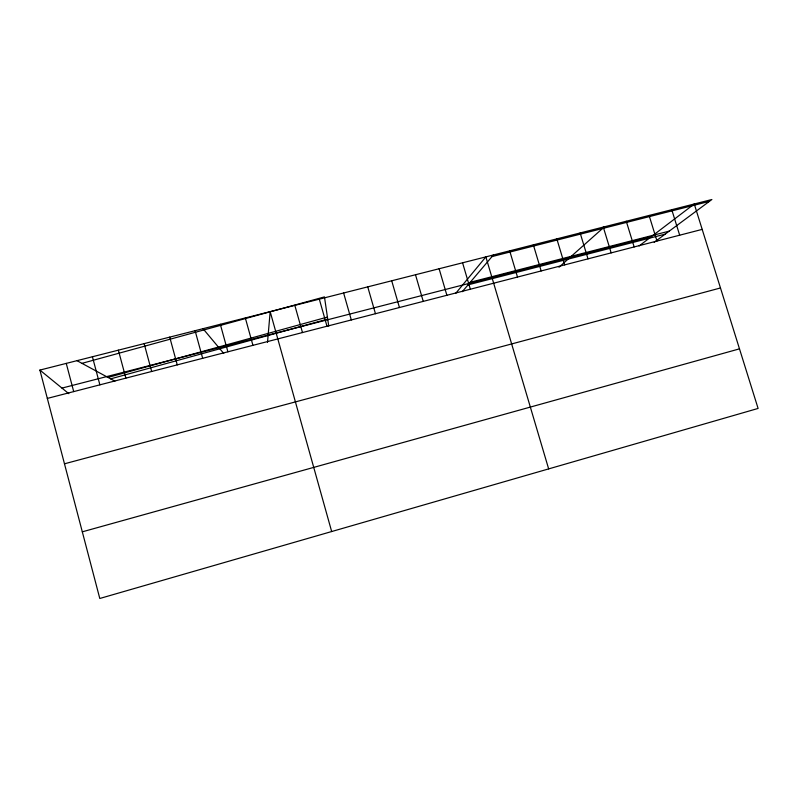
<?xml version="1.0" encoding="UTF-8"?>
<svg xmlns="http://www.w3.org/2000/svg" width="798" height="798" viewBox="0 0 798 798"><rect width="100%" height="100%" fill="white"/><g stroke="black" fill="none" stroke-linecap="round" stroke-linejoin="round"><path stroke-width="1.2" d="M267.51 342.372L270.173 311.639L331.669 531.538M455.608 293.484L485.862 256.886L548.655 468.895M462.271 291.689L493.373 254.981M559.009 267.22L604.465 226.782M639.128 245.944L694.26 203.999L758.1 408.436L99.79 598.48L39.9 370.082L711.876 199.52L654.19 242.293M82.314 531.827L739.497 348.846M108.019 377.444L327.419 317.065M110.643 378.86L327.709 319.09M81.955 363.359L324.457 296.906L328.746 326.103M64.478 463.808L720.484 287.968M470.241 282.273L669.273 231.111M61.965 388.097L651.607 236.447M468.047 284.866L665.213 234.133M47.331 398.411L702.19 229.385M492.027 256.577L709.402 201.365M76.987 360.666L114.902 381.165M39.9 370.082L68.818 393.683M203.011 328.676L223.739 353.444M671.756 209.704L679.677 235.201M649.093 215.46L657.003 241.046M626.27 221.255L634.161 246.941M603.288 227.091L611.158 252.876M580.136 232.966L587.996 258.861M556.824 238.881L564.665 264.886M533.343 244.836L541.164 270.951M509.683 250.841L517.503 277.056M462.571 262.801L470.351 289.225M439.119 268.756L446.88 295.28M415.499 274.751L423.239 301.385M391.708 280.786L399.439 307.529M367.748 286.871L375.459 313.714M343.619 292.996L351.31 319.948M319.31 299.16L326.981 326.232M294.831 305.375L302.482 332.557M245.325 317.943L252.936 345.344M220.308 324.287L227.899 351.808M195.101 330.691L202.672 358.312M169.715 337.135L177.256 364.876M144.139 343.629L151.66 371.479M118.363 350.162L125.865 378.142M92.408 356.756L99.88 384.845M66.254 363.389L73.705 391.599"/></g></svg>
